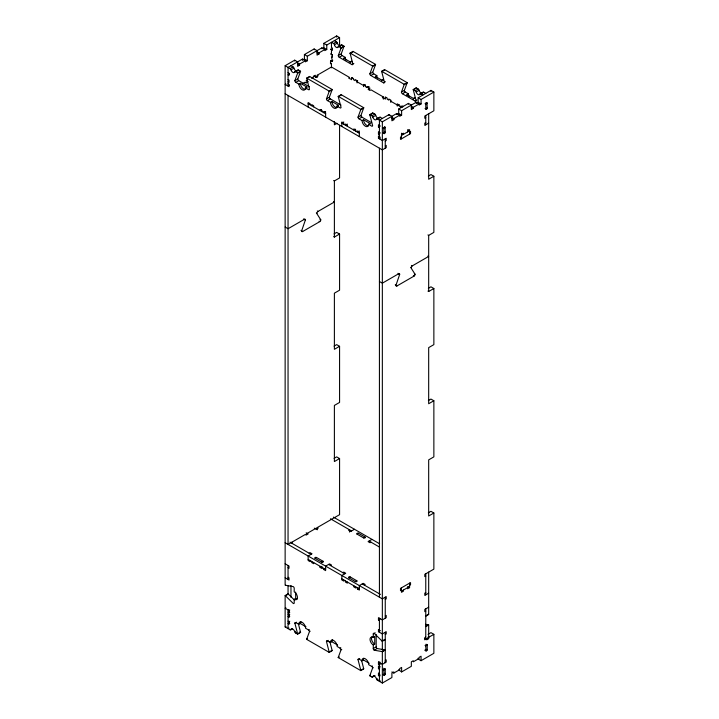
<?xml version="1.0" encoding="UTF-8"?>
<svg xmlns="http://www.w3.org/2000/svg" width="719" height="719" viewBox="0 0 719 719"><rect width="100%" height="100%" fill="white"/><g stroke="black" fill="none" stroke-linecap="round" stroke-linejoin="round"><path stroke-width="1.08" d="M316.351 212.86L320.755 219.771A1.375 0.791 -60 0 1 319.793 221.632L302.645 231.536A1.375 0.791 -60 0 1 301.683 230.781L305.359 220.05A1.375 0.791 -60 0 0 304.398 219.295L303.67 218.873M410.639 267.297L415.043 274.209A1.375 0.791 -60 0 1 414.081 276.069L396.942 285.973A1.375 0.791 -60 0 1 395.98 285.218L399.656 274.487A1.375 0.791 -60 0 0 398.694 273.732L397.967 273.31M294.871 80.672L297.612 73.221L300.524 71.532L297.792 78.991L294.871 80.672A1.375 0.791 60 0 0 295.842 82.352L298.924 84.132A4.584 2.642 60 0 0 302.16 89.74A4.584 2.642 60 0 0 305.404 87.871L306.86 87.035L300.38 83.287L298.924 84.132M338.289 55.606L341.031 48.146L343.943 46.465L341.21 53.916L338.289 55.606A1.375 0.791 60 0 0 339.26 57.286L351.906 64.584L353.847 63.461M330.497 102.359L331.953 101.523L338.442 105.262L336.977 106.106A4.584 2.642 60 0 1 333.742 107.976A4.584 2.642 60 0 1 330.497 102.359L327.424 100.588A1.375 0.791 60 0 1 326.453 98.898L329.185 91.448A1.375 0.791 60 0 0 329.23 91.151L332.142 89.471L309.592 76.448L306.671 78.128A1.375 0.791 60 0 0 306.716 78.479L309.458 89.093A1.375 0.791 60 0 1 308.478 89.65L305.404 87.871M326.453 98.898L329.365 97.218L332.106 89.767A1.375 0.791 60 0 0 332.142 89.471M369.872 73.832L372.604 66.382L375.525 64.701L372.784 72.152L369.872 73.832A1.375 0.791 60 0 0 370.842 75.513L383.479 82.811L385.42 81.687M362.079 120.594L363.535 119.749L370.015 123.488L368.559 124.333A4.584 2.642 60 0 1 365.315 126.202A4.584 2.642 60 0 1 362.079 120.594L358.997 118.815A1.375 0.791 60 0 1 358.026 117.134L360.767 109.683A1.375 0.791 60 0 0 360.803 109.378L363.724 107.697L341.166 94.674L338.254 96.364A1.375 0.791 60 0 0 338.289 96.706L341.031 107.32A1.375 0.791 60 0 1 340.06 107.877L336.977 106.106M358.026 117.134L360.938 115.444L363.679 107.994A1.375 0.791 60 0 0 363.724 107.697M417.002 99.923L415.052 101.046L402.415 93.749A1.375 0.791 60 0 1 401.445 92.059L404.186 84.608A1.375 0.791 60 0 0 404.222 84.312L407.143 82.631L384.584 69.608L381.672 71.289A1.375 0.791 60 0 0 381.708 71.639L384.449 82.254A1.375 0.791 60 0 1 383.479 82.811M401.445 92.059L404.366 90.378L407.098 82.928A1.375 0.791 60 0 0 407.143 82.631M310.186 631.192L309.458 631.615L306.716 639.065L307.444 638.643M361.63 660.626L363.679 668.589A1.375 0.791 60 0 1 363.724 668.931L360.803 670.611L338.254 657.597A1.375 0.791 60 0 1 338.281 657.346L341.031 649.841L341.759 649.419M391.9 671.923L393.85 673.038L393.85 671.923L391.9 673.038L391.9 677.532L382.346 683.05L377.376 680.183A1.375 0.791 60 0 1 376.459 678.907A2.75 1.591 60 0 0 374.626 676.354A2.75 1.591 60 0 0 372.793 676.786A1.375 0.791 60 0 1 371.876 677.01L369.827 675.824A1.375 0.791 60 0 1 369.854 675.581L372.604 668.077L373.332 667.654M285.362 585.239A1.375 0.791 60 0 1 285.137 585.131L285.137 65.699L294.691 60.18L297.612 61.861L297.612 66.346L299.553 65.231L299.553 64.108L305.386 60.738L305.386 61.861L307.328 60.738L307.328 56.244L304.416 54.563L304.416 59.057L307.328 60.738M304.416 54.563L314.14 48.955L317.052 50.636L317.052 55.129L318.993 54.006L318.993 52.882L324.826 49.512L324.826 50.636L326.777 49.512L326.777 45.027L339.575 37.631L339.575 45.818M326.777 49.512L323.856 47.831L323.856 43.338L336.654 35.95L339.575 37.631M305.386 60.738L302.474 59.057L288.049 67.379L288.049 86.082L289.514 85.246M307.328 56.244L321.914 47.831L324.826 49.512M302.717 60.037L304.416 59.057M322.516 48.604L323.856 47.831M285.137 65.699L290.099 68.566L293.019 66.876A1.375 0.791 60 0 1 293.936 68.152A2.75 1.591 60 0 0 295.77 70.714A2.75 1.591 60 0 0 297.603 70.273A1.375 0.791 60 0 1 298.52 70.058L300.569 71.235A1.375 0.791 60 0 1 300.542 71.487M330.497 49.234L332.448 50.357L332.448 48.11L331.468 47.553L331.468 42.313L333.526 43.491L336.438 41.81A1.375 0.791 60 0 1 337.355 43.086A2.75 1.591 60 0 0 339.188 45.639A2.75 1.591 60 0 0 341.022 45.207A1.375 0.791 60 0 1 341.938 44.982L343.988 46.169A1.375 0.791 60 0 1 343.961 46.411M290.099 68.566A1.375 0.791 60 0 1 291.015 69.842L293.936 68.152M333.526 43.491A1.375 0.791 60 0 1 334.434 44.776L337.355 43.086M289.514 74.021L288.049 74.866L289.02 75.423L289.02 73.176L288.049 72.619M291.015 69.842A2.75 1.591 60 0 0 292.849 72.394A2.75 1.591 60 0 0 294.682 71.954L297.603 70.273M334.434 44.776A2.75 1.591 60 0 0 336.267 47.328A2.75 1.591 60 0 0 338.101 46.888L341.022 45.207M294.682 71.954A1.375 0.791 60 0 1 295.599 71.738L298.52 70.058M338.101 46.888A1.375 0.791 60 0 1 339.017 46.672L341.938 44.982M297.621 73.167A1.375 0.791 60 0 0 297.648 72.925L300.569 71.235M341.04 48.101A1.375 0.791 60 0 0 341.067 47.849L343.988 46.169M285.865 83.979L285.137 84.402L289.02 86.648L289.02 84.402L288.049 83.844M332.771 60.27L330.497 61.582L330.497 63.82L331.468 63.263L331.468 67.82M295.842 82.352L298.762 80.672L309.458 86.846M339.26 57.286L342.181 55.606L345.255 57.376A4.584 2.642 60 0 0 345.938 60.054M351.906 64.584A1.375 0.791 60 0 0 352.876 64.018L350.135 53.404A1.375 0.791 60 0 1 350.099 53.062L353.011 51.382L375.561 64.395A1.375 0.791 60 0 1 375.534 64.647M306.716 78.479L309.628 76.789A1.375 0.791 60 0 1 309.592 76.448M350.135 53.404L353.056 51.723A1.375 0.791 60 0 1 353.011 51.382M343.88 59.084A4.584 2.642 60 0 1 343.799 58.221L345.255 57.376M307.417 79.764L307.175 82.155M302.375 83.808L305.224 82.155L306.204 83M311.749 78.389L313.331 77.481L313.331 76.358L315.282 75.234L315.282 77.194M317.214 77.481L317.214 75.234L331.468 67.002L349.614 77.481L348.643 78.038L350.593 79.162L352.535 78.038M306.195 82.721L308.145 81.598L306.195 80.474M315.578 77.301L318.184 75.801L317.214 75.234M350.207 62.733A4.584 2.642 60 0 0 350.279 61.96L351.744 61.124A4.584 2.642 60 0 1 351.663 61.888M372.622 66.328A1.375 0.791 60 0 0 372.649 66.085L375.561 64.395M329.185 91.448L332.106 89.767M327.424 100.588L330.336 98.898L341.031 105.073M370.842 75.513L373.754 73.832L376.837 75.612A4.584 2.642 60 0 0 377.376 77.985M338.289 96.706L341.21 95.025A1.375 0.791 60 0 1 341.166 94.674M381.708 71.639L384.629 69.95A1.375 0.791 60 0 1 384.584 69.608M375.453 77.31A4.584 2.642 60 0 1 375.381 76.448L376.837 75.612M321.591 109.755L320.135 110.591L320.135 109.468L322.076 110.591L322.076 111.715M325.635 111.526L323.694 112.649L323.694 111.526L325.635 112.649L325.635 117.143M363.553 86.648L363.553 84.402L365.495 85.525L365.495 86.648L367.112 87.583L369.063 86.46M381.78 80.959A4.584 2.642 60 0 0 381.861 80.195L383.317 79.351A4.584 2.642 60 0 1 383.236 80.124M370.033 88.14L368.083 89.264L370.033 90.387L371.004 89.83L383.317 96.939L383.317 99.186M336.977 123.317L334.389 124.809L334.389 121.448M360.767 109.683L363.679 107.994M404.186 84.608L407.098 82.928M383.317 96.939L382.346 97.496L384.288 98.62L386.229 97.496M343.781 122.005L341.84 123.129L359.338 133.231M347.349 124.063L345.408 125.187L345.408 124.063L347.349 125.187L347.349 126.31M358.997 118.815L361.918 117.134L371.633 122.742M402.415 93.749L405.336 92.059L408.41 93.838A4.584 2.642 60 0 0 409.237 96.813M368.559 124.333L371.633 126.113A1.375 0.791 60 0 0 372.604 125.546L369.872 114.932A1.375 0.791 60 0 1 369.827 114.591L372.748 112.91L374.797 114.087A1.375 0.791 60 0 1 375.713 115.373A2.75 1.591 60 0 0 377.547 117.925A2.75 1.591 60 0 0 379.38 117.485A1.375 0.791 60 0 1 380.297 117.269L382.346 118.446M415.052 101.046A1.375 0.791 60 0 0 416.022 100.48L413.29 89.866A1.375 0.791 60 0 1 413.245 89.524L416.166 87.844L418.215 89.021A1.375 0.791 60 0 1 419.132 90.297A2.75 1.591 60 0 0 420.966 92.859A2.75 1.591 60 0 0 422.799 92.418A1.375 0.791 60 0 1 423.716 92.203L425.765 93.38M369.872 114.932L372.784 113.251A1.375 0.791 60 0 1 372.748 112.91M413.29 89.866L416.202 88.185A1.375 0.791 60 0 1 416.166 87.844M407.035 95.537A4.584 2.642 60 0 1 406.954 94.683L408.41 93.838M369.827 114.591L371.876 115.777L374.797 114.087M413.245 89.524L415.294 90.711L418.215 89.021M371.876 115.777A1.375 0.791 60 0 1 372.793 117.053L375.713 115.373M415.294 90.711A1.375 0.791 60 0 1 416.211 91.987L419.132 90.297M355.519 129.303A1.034 0.593 0 0 1 355.285 129.204L353.829 130.049L353.829 128.926L355.77 130.049L355.77 131.173M372.793 117.053A2.75 1.591 60 0 0 374.626 119.606A2.75 1.591 60 0 0 376.459 119.165L379.38 117.485M416.211 91.987A2.75 1.591 60 0 0 418.045 94.54A2.75 1.591 60 0 0 419.878 94.099L422.799 92.418M376.459 119.165A1.375 0.791 60 0 1 377.376 118.95L380.297 117.269M419.878 94.099A1.375 0.791 60 0 1 420.795 93.883L423.716 92.203M413.353 99.195A4.584 2.642 60 0 0 413.434 98.422L414.89 97.586A4.584 2.642 60 0 1 414.818 98.35M359.338 130.984L357.397 132.107L357.397 130.984L359.338 132.107L359.338 136.601M397.248 106.106L397.248 103.86L399.189 104.983L399.189 106.106L400.816 107.041L402.757 105.918M401.624 115.175L398.703 113.494L398.703 109L401.624 110.69L401.624 115.175L399.683 116.298L399.683 115.175L393.85 118.545L393.85 119.669L391.9 120.792L391.9 116.298L388.988 114.618L379.425 120.136L379.425 138.839L380.153 138.416M398.703 109L408.428 103.392L411.34 105.073L411.34 109.567L413.29 108.443L413.29 107.32L419.123 103.949L419.123 105.073L421.064 103.949L421.064 99.465L433.863 92.077L433.863 110.78L424.794 116.02L424.794 118.267L425.765 117.7M421.064 103.949L418.152 102.269L418.152 97.775L430.951 90.387L433.863 92.077M377.376 118.95L382.346 121.817L396.762 113.494L399.683 115.175M401.624 110.69L416.202 102.269L419.123 103.949M397.248 114.33L398.703 113.494M416.571 103.177L418.152 102.269M379.425 125.376L378.455 124.809L378.455 127.056L380.396 125.933M383.802 128.458L385.258 127.614M425.765 104.228L427.221 103.392M379.425 132.296L378.455 131.73L378.455 133.977L380.396 132.853M379.425 136.592L378.455 136.035L378.455 138.282L380.396 137.158M385.258 141.086L386.229 140.529L386.229 138.282L382.346 140.529L378.455 138.282M401.463 135.478L409.56 130.795L407.619 129.672M385.258 145.948L386.229 145.391L386.229 147.638L382.346 149.876L285.137 93.758M401.472 136.592L400.492 137.149L400.492 139.396L410.54 133.599L410.54 131.352L409.569 131.919M425.765 122.563L424.794 123.129L424.794 125.376L428.677 123.129M333.661 180.514L334.389 180.936L339.575 177.944L339.575 125.331M304.398 219.295L288.049 228.732L285.137 227.051M317.079 213.282A1.375 0.791 -60 0 1 318.041 211.422L334.389 201.985L333.661 201.563M428.353 176.074L430.951 174.573L433.863 176.254L433.863 232.381L428.677 235.374L427.949 234.951M334.065 233.882L336.654 232.381L339.575 234.061L339.575 290.188L334.389 293.181L334.389 349.308L339.575 346.315L339.575 402.433L334.389 405.426L334.389 461.553L339.575 458.56L339.575 514.678L317.214 527.593L317.214 529.831M433.863 176.254L428.677 179.247L428.677 113.773M333.661 236.641L334.389 237.054L339.575 234.061M398.694 273.732L382.346 283.169L379.425 281.488M411.367 267.72A1.375 0.791 -60 0 1 412.329 265.859L428.677 256.422L427.949 256M428.353 288.319L430.951 286.818L433.863 288.508L433.863 344.626L428.677 347.619L428.677 403.745L433.863 400.753L433.863 456.871L428.677 459.863L428.677 515.99L433.863 512.998L433.863 569.124L424.794 574.355L424.794 576.602L425.765 576.045M334.065 346.127L336.654 344.626L339.575 346.315M427.949 291.078L428.677 291.501L433.863 288.508M428.353 400.564L430.951 399.063L433.863 400.753M334.065 458.371L336.654 456.871L339.575 458.56M306.204 533.947L316.252 528.15M309.116 553.217L310.087 552.659L312.028 553.783L308.145 556.021L308.145 560.514L310.087 561.638L310.087 560.514M354.476 529.274L350.593 531.521L348.643 530.397L349.614 529.831L349.614 532.078M315.111 558.366L316.567 557.522L323.047 561.26A1.034 0.593 0 0 1 323.047 562.105A1.034 0.593 0 0 1 321.591 562.105L315.111 558.366A1.034 0.593 0 0 1 315.111 557.522A1.034 0.593 0 0 1 316.567 557.522M357.073 534.136L358.529 533.291L365.009 537.039A1.034 0.593 0 0 1 365.009 537.875A1.034 0.593 0 0 1 363.553 537.875L357.073 534.136A1.034 0.593 0 0 1 357.073 533.291A1.034 0.593 0 0 1 358.529 533.291M321.591 562.105L323.047 561.26M363.553 537.875L365.009 537.039M320.135 566.311L320.135 567.435L322.076 566.311M371.975 539.376L368.083 541.623L370.033 542.746L371.004 542.18M323.694 568.37L323.694 569.493L325.635 568.37M330.497 565.565L331.468 565.008L329.527 563.885L325.635 566.123L325.635 570.616L323.694 569.493M428.353 512.809L430.951 511.317L433.863 512.998M298.304 623.499L300.524 632.127A1.375 0.791 60 0 1 300.569 632.468L297.648 634.149L295.599 632.972A1.375 0.791 60 0 1 294.682 631.695A2.75 1.591 60 0 0 292.849 629.134A2.75 1.591 60 0 0 291.015 629.574A1.375 0.791 60 0 1 290.099 629.799L285.137 626.923L285.137 595.557L288.049 593.867A1.375 0.791 60 0 1 288.328 594.083L294.592 600.221M285.137 595.557A1.375 0.791 60 0 1 285.416 595.763L288.328 594.083M285.416 595.763L293.235 603.439A1.375 0.791 60 0 0 294.206 602.881L294.206 599.322L295.671 598.487A4.584 2.642 60 0 0 297.253 598.918M342.81 572.675L343.781 572.117L345.731 573.232L341.84 575.479L341.84 579.972L343.781 581.096L343.781 579.972M285.865 607.798L285.137 608.22L289.02 610.467L289.757 610.045M288.777 609.478L288.049 609.901L288.049 628.613L288.966 628.082M289.326 611.411L288.049 612.148L289.02 612.714L289.757 612.291M348.805 577.815L350.261 576.98L356.75 580.718A1.034 0.593 0 0 1 356.75 581.563A1.034 0.593 0 0 1 355.285 581.563L348.805 577.815A1.034 0.593 0 0 1 348.805 576.98A1.034 0.593 0 0 1 350.261 576.98M288.966 613.684L288.049 614.206L289.02 614.772L289.757 614.35M289.514 615.608L288.049 616.453L289.02 617.01L289.757 616.587M355.285 581.563L356.75 580.718M288.049 621.126L289.02 621.692L289.757 621.27M289.326 622.636L288.049 623.373L289.02 623.93L289.757 623.517M285.137 626.923L286.009 626.42M297.648 634.149A1.375 0.791 60 0 0 297.612 633.807L294.871 623.193L296.57 622.214M357.397 587.827L357.397 588.951L359.338 587.827M364.2 585.023L365.171 584.457L363.23 583.334L359.338 585.581L359.338 590.074L357.397 588.951M294.871 623.193A1.375 0.791 60 0 1 295.842 622.636L298.762 624.317L300.218 623.472A4.808 2.777 60 0 1 300.785 621.638M290.099 629.799L291.923 628.739M291.015 629.574L292.48 628.73M294.682 631.695L295.41 631.273M295.599 632.972L296.516 632.441M297.612 633.807L300.524 632.127M298.762 624.317A4.808 2.777 60 0 1 302.16 622.357A4.808 2.777 60 0 1 305.566 628.244L308.478 629.934L309.215 629.511M329.877 641.734L332.106 650.353A1.375 0.791 60 0 1 332.142 650.704L329.23 652.385L306.671 639.362L307.408 638.939M385.258 599.43L386.229 598.864L386.229 596.617L382.346 598.864L285.137 542.746M401.472 590.065L400.492 590.632L400.492 588.385L410.54 582.588L410.54 584.835L409.569 585.392M401.463 591.198L409.56 586.515M409.56 583.154L409.569 587.639L407.628 588.762L407.628 587.639M329.23 652.385A1.375 0.791 60 0 0 329.185 652.043L326.453 641.429L328.268 640.377M326.453 641.429A1.375 0.791 60 0 1 327.424 640.863L330.336 642.552L331.792 641.707A4.808 2.777 60 0 1 332.663 639.586M385.258 615.985L386.229 615.419L386.229 617.666L382.346 619.913L378.455 617.666L378.455 619.913L380.396 618.789M425.765 592.6L424.794 593.157L424.794 595.404L428.677 593.157M329.185 652.043L332.106 650.353M330.336 642.552A4.808 2.777 60 0 1 333.742 640.584A4.808 2.777 60 0 1 337.139 646.48L340.06 648.161L340.788 647.738M374.24 650.21L377.16 648.529L384.98 649.877A1.375 0.791 60 0 1 385.258 649.994L382.346 651.675A1.375 0.791 60 0 0 382.113 651.576L374.24 650.21A1.375 0.791 60 0 1 373.269 648.529L373.269 644.97A4.584 2.642 60 0 1 370.033 639.362A4.584 2.642 60 0 1 373.269 637.492L373.269 633.933L375.219 632.81M379.425 630.015L378.455 629.449L378.455 631.695L380.396 630.572M338.289 657.292L339.017 656.878M338.254 657.597L338.982 657.175M373.269 637.492L374.725 636.648L374.725 644.125L373.269 644.97M428.677 607.187L424.794 609.433L424.794 611.68L425.765 611.123M385.258 634.5L386.229 633.942L386.229 631.695L382.346 633.942L378.455 631.695M382.068 641.051L384.98 639.371A1.375 0.791 60 0 0 385.258 639.577L382.346 641.258A1.375 0.791 60 0 1 382.068 641.051L374.24 633.376A1.375 0.791 60 0 0 373.269 633.933M428.677 614.502L425.765 616.192A1.375 0.791 60 0 1 425.486 615.985L428.398 614.296A1.375 0.791 60 0 0 428.677 614.502L428.677 572.117M373.269 648.529L376.19 646.839L376.19 634.491M360.803 670.611A1.375 0.791 60 0 0 360.767 670.27L358.026 659.656L359.725 658.676M358.026 659.656A1.375 0.791 60 0 1 358.997 659.098L361.918 660.779L363.374 659.934A4.808 2.777 60 0 1 363.805 658.262M382.068 651.567L384.98 649.877M425.486 626.492L428.398 624.811L425.468 624.308M426.735 638.715L426.735 639.838L428.677 638.715L428.677 624.928L425.765 626.609A1.375 0.791 60 0 0 425.54 626.51M360.767 670.27L363.679 668.589M380.153 664.482L379.425 664.904L378.455 664.338L378.455 662.1L379.183 661.678M361.918 660.779A4.808 2.777 60 0 1 365.315 658.811A4.808 2.777 60 0 1 368.721 664.707L371.633 666.387L372.361 665.974M428.03 634.329L430.951 632.648L433.863 634.329L433.863 653.301L421.064 660.698L418.152 659.008L418.152 658.173M380.153 662.235L379.425 662.657L379.425 681.369L380.306 680.857M378.455 664.338L379.911 663.502M385.258 660.41L386.229 659.853L386.229 662.1L382.346 664.338L378.455 662.1M425.765 637.025L424.794 637.591L424.794 639.838L428.677 637.591L427.949 637.169M428.677 637.322L433.863 634.329M379.425 669.209L378.455 668.643L378.455 666.396L379.183 665.983M380.153 666.54L379.425 666.962L378.455 666.396M378.455 668.643L379.911 667.807M369.872 675.527L370.6 675.105M369.827 675.824L370.555 675.402M371.876 677.01L374.428 675.536M380.153 675.707L379.425 676.13L378.455 675.563L378.455 673.326L379.183 672.903M372.793 676.786L374.985 675.527M378.455 675.563L379.911 674.728M376.459 678.907L377.187 678.484M383.802 674.728L385.258 673.883L384.288 673.326M427.221 649.661L425.765 650.497L425.037 650.075M377.376 680.183L378.104 679.761M393.85 673.038L399.683 669.677L399.683 668.553L401.624 667.43L401.624 671.923L398.703 669.811M401.624 671.923L411.34 666.306L411.34 661.813L413.29 660.698L413.29 661.813L419.123 658.451L419.123 657.328L421.064 656.204L421.064 660.698M285.416 585.248L293.235 586.605A1.375 0.791 60 0 1 294.206 588.286L294.206 591.845A4.584 2.642 60 0 1 297.45 597.453A4.584 2.642 60 0 1 294.206 599.322M427.005 102.871L427.221 108.066A1.034 0.593 -60 0 1 426.493 109.333A1.034 0.593 -60 0 1 425.765 108.911L425.037 108.488M385.042 127.101L385.258 132.296A1.034 0.593 -60 0 1 384.53 133.554A1.034 0.593 -60 0 1 383.802 133.132L383.074 132.718M425.981 651.019L425.765 645.824A1.034 0.593 -60 0 1 426.493 644.557A1.034 0.593 -60 0 1 427.221 644.979L427.221 649.796A1.043 0.602 -60 0 1 426.034 650.92M384.018 675.249L383.802 670.045A1.034 0.593 -60 0 1 384.53 668.787A1.034 0.593 -60 0 1 385.258 669.209L385.258 674.018L384.35 673.496M334.389 40.624L336.438 41.81M339.017 46.672L341.067 47.849M350.099 53.062L372.649 66.085M381.672 71.289L404.222 84.312M420.795 93.883L422.844 95.07M323.856 43.338L326.777 45.027M418.152 97.775L421.064 99.465M425.945 102.511L427.221 103.248M330.74 49.234L331.468 49.656L331.468 54.473A1.034 0.593 -60 0 0 332.538 54.608M425.037 103.671L425.765 104.093L425.765 108.911L427.221 108.066L426.493 107.643M343.799 58.221L350.279 61.96M375.381 76.448L381.861 80.195M406.954 94.683L413.434 98.422M330.497 53.907L332.448 55.03L332.448 57.277L331.468 56.711L332.448 61.582L330.497 60.459M317.052 51.759L318.993 52.882M411.34 106.196L413.29 107.32M317.052 52.882L318.993 54.006M411.34 107.32L413.29 108.443M364.605 84.447L365.009 84.68A1.034 0.593 0 0 1 365.009 85.525A1.034 0.593 0 0 1 363.553 85.525L357.073 81.786A1.034 0.593 0 0 1 357.694 80.771M402.757 107.041L400.816 105.918L400.816 107.041M297.612 62.984L299.553 64.108M391.9 117.422L393.85 118.545M297.612 64.108L299.553 65.231M391.9 118.545L393.85 119.669M314.302 75.801L316.252 77.337M290.97 65.699L293.019 66.876M295.599 71.738L297.648 72.925M306.671 78.128L329.23 91.151M338.254 96.364L360.803 109.378M401.472 133.222L403.413 134.345L403.413 133.222L401.472 134.345L401.463 138.839M384.35 126.948L385.258 127.479M288.777 73.464L289.326 73.778M383.074 127.901L383.802 128.324L383.802 133.132L385.258 132.296L384.53 131.874M378.455 127.056L379.425 127.614M288.049 79.539L289.02 80.097L289.02 82.343L288.049 81.786M378.455 133.977L379.425 134.543M308.145 103.671L325.635 113.773M317.313 211L318.041 211.422M411.601 265.437L412.329 265.859M320.027 219.349L320.755 219.771M414.315 273.786L415.043 274.209M319.065 221.209L319.793 221.632M413.353 275.647L414.081 276.069M304.452 219.52L305.359 220.05M398.739 273.957L399.656 274.487M300.955 230.359L301.683 230.781M395.252 284.796L395.98 285.218M301.917 231.114L302.645 231.536M396.205 285.551L396.942 285.973M333.391 517.096L379.596 543.78M330.47 518.785L351.564 530.955M369.063 541.056L379.542 547.114M317.214 527.593L318.184 528.15L316.243 529.274L314.302 528.15M407.628 586.515L409.569 587.639M306.195 532.824L308.145 533.947L306.195 535.071L305.224 534.514L288.049 544.427L288.049 95.438M289.973 542.162L311.057 554.34M328.556 564.442L344.761 573.798M362.25 583.9L380.468 594.415M308.145 559.391L325.635 569.493M341.84 578.849L359.338 588.951M320.135 567.435L322.076 568.558L322.076 567.435M424.552 638.571L425.765 639.272L425.765 608.876M425.945 644.242L427.221 644.979L425.765 645.824L425.037 645.401M285.137 563.786L289.02 566.033L289.02 568.28L288.049 567.713M378.455 619.913L379.425 620.47M426.493 649.374L427.221 649.796M425.037 650.219L425.765 650.641M288.049 577.258L289.02 577.815L289.02 580.062L285.137 577.815M384.53 662.235L385.258 662.657L385.258 632.262M383.622 668.257L385.258 669.209L383.802 670.045L383.074 669.632M288.777 615.185L289.326 615.5M300.398 621.899L300.946 622.214M331.98 640.126L332.529 640.44M300.218 623.472L306.051 626.842M331.792 641.707L337.624 645.078M363.374 659.934L369.207 663.304M383.074 674.44L383.802 674.862M378.455 673.326L379.425 673.883M299.67 631.956L300.569 632.468M430.951 90.387L430.951 91.556M428.677 235.374L428.677 291.501M425.765 115.453L425.765 124.809M425.765 573.798L425.765 594.847M416.202 102.269L416.202 103.177M409.56 134.165L409.569 129.672L407.628 130.795L407.628 131.919M408.428 103.392L408.428 104.228M403.413 590.065L403.413 591.189L401.472 592.312L401.463 587.827M396.762 113.494L396.762 114.402M390.768 102.359L390.768 100.121L388.826 98.997L388.826 100.121L387.208 99.186L387.208 98.063L385.258 96.939L385.258 99.186M388.988 114.618L388.988 115.453M385.258 138.839L385.258 148.195M385.258 597.183L385.258 618.223M382.346 121.817L382.346 650.093M382.346 651.675L382.346 683.05M379.425 148.195L379.425 597.183M379.425 618.223L379.425 632.262M369.063 89.83L369.063 87.583L367.112 86.46L367.112 87.583M357.073 82.91L357.073 80.663L355.123 79.539L355.123 80.663L353.505 79.728L353.505 78.605L351.564 77.481L351.564 79.728M355.77 586.893L355.77 588.016L353.829 586.893L353.829 585.769M347.349 582.031L347.349 583.154L345.408 582.031L345.408 580.907M343.781 124.252L343.781 123.129L341.84 122.005L341.84 126.499M336.654 35.95L336.654 37.118M334.389 180.936L334.389 237.054M321.914 47.831L321.914 48.739M314.14 48.955L314.14 49.791M313.646 106.852L313.646 105.729L311.704 104.606L311.704 105.729M313.646 562.573L313.646 563.696L311.704 562.573L311.704 561.449M310.087 104.794L310.087 103.671L308.145 102.547L308.145 107.041M302.474 59.057L302.474 60.037M295.671 592.07L295.671 598.487M294.691 60.18L294.691 61.016M291.941 542.18L291.941 543.025M290.97 585.464L290.97 597.336M289.02 610.467L289.02 612.714M289.02 614.772L289.02 617.01M289.02 621.692L289.02 623.93M288.049 565.476L288.049 579.505M288.049 585.94L288.049 594.577M308.478 629.934A1.375 0.791 60 0 1 309.458 631.615M306.671 639.362A1.375 0.791 60 0 1 306.698 639.119M340.06 648.161A1.375 0.791 60 0 1 341.031 649.841M371.633 666.387A1.375 0.791 60 0 1 372.604 668.077M377.16 648.529A1.375 0.791 60 0 1 376.19 646.839M374.725 644.125A4.584 2.642 60 0 1 371.849 640.431A4.584 2.642 60 0 1 372.091 636.692M374.024 636.333A4.584 2.642 60 0 1 374.725 636.648M298.762 80.672A1.375 0.791 60 0 1 297.792 78.991M330.336 98.898A1.375 0.791 60 0 1 329.365 97.218M361.918 117.134A1.375 0.791 60 0 1 360.938 115.444M368.461 125.789A4.584 2.642 60 0 1 365.189 123.965A4.584 2.642 60 0 1 363.535 119.749M370.015 123.488A4.584 2.642 60 0 1 369.934 124.261M337.615 107.284A4.584 2.642 60 0 1 334.038 106.214A4.584 2.642 60 0 1 331.953 101.523M338.442 105.262A4.584 2.642 60 0 1 338.361 106.035M305.872 89.156A4.584 2.642 60 0 1 302.357 87.871A4.584 2.642 60 0 1 300.38 83.287M306.86 87.035A4.584 2.642 60 0 1 306.788 87.799M428.452 624.829A1.375 0.791 60 0 1 428.677 624.928M342.181 55.606A1.375 0.791 60 0 1 341.21 53.916M373.754 73.832A1.375 0.791 60 0 1 372.784 72.152M405.336 92.059A1.375 0.791 60 0 1 404.366 90.378M331.423 49.674A1.043 0.602 -60 0 1 332.502 48.488M385.303 674.009A1.043 0.602 -60 0 1 384.072 675.15M425.72 104.111A1.043 0.602 -60 0 1 426.951 102.97M383.757 128.333A1.043 0.602 -60 0 1 384.989 127.191M390.839 100.363A1.034 0.593 0 0 0 390.768 101.235L397.248 104.983A1.034 0.593 0 0 0 399 104.623"/></g></svg>
